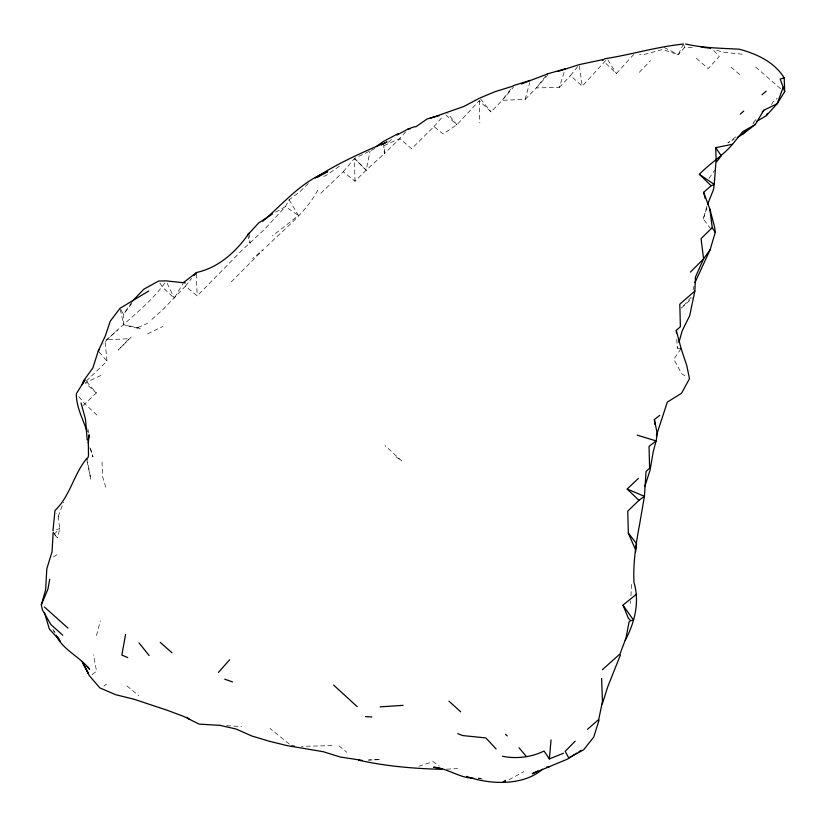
<?xml version="1.0" encoding="UTF-8"?>
<svg xmlns="http://www.w3.org/2000/svg" width="826" height="826" viewBox="0 0 826 826"><rect width="100%" height="100%" fill="white"/><g stroke="black" fill="none" stroke-linecap="round" stroke-linejoin="round"><path stroke-width="0.62" stroke-dasharray="4.13 3.1" d="M630.548 603.393L630.682 600.853M630.95 595.783L631.622 583.084M320.86 193.294L343.275 171.746L355.004 181.204L366.197 170.197L370.089 150.982M54.95 535.217L57.644 537.86L59.72 528.65L58.233 516.405L56.612 513.431M693.035 289.967L693.995 286.281M96.487 635.576L100.307 620.935M368.974 151.509L354.406 158.437L366.197 170.197L384.348 153.605L384.544 145.355L399.846 138.623L411.596 148.773L433.991 126.564L443.108 133.946L456.912 124.757L479.245 100.669L491.036 111.923L502.218 100.328L525.16 99.388L529.714 82.703M710.845 228.988L703.298 218.921L707.046 205.664M679.829 348.448L677.268 348.19L678.26 344.71M525.16 99.388L536.353 87.917L559.305 87.401L564.499 71.15M703.298 218.921L707.903 205.065M58.233 516.405L63.509 502.27M771.608 104.582L772.661 102.372L777.287 98.232M308.263 183.548L299.353 192.169L289.069 199.799L285.466 206.593L264.372 229.483L241.946 250.319L197.187 295.894L185.447 286.126L163.083 309.368L151.86 319.497M683.412 44.057L678.26 54.692L662.504 49.477L644.239 54.454L639.582 54.444M164.859 282.967C147.947 306.498 122.671 323.111 102.992 344.008M317.773 190.248C305.352 213.614 283.173 229.69 264.857 248.285M159.903 283.081L162.505 287.169L174.276 298.196L183.062 283.473M680.965 348.737L673.851 359.165L681.615 373.682L687.511 377.43M131.984 301.934L123.497 314.345L123.59 324.845L140.616 328.954L137.746 327.633L123.59 324.845L120.08 308.253L123.497 314.345L131.623 303.648M708.987 178.395L714.614 170.352M510.675 89.177L502.218 100.328L513.359 87.226M577.591 66.627L570.487 75.6L582.247 86.193L606.521 59.648M545.697 76.044L536.353 87.917L547.504 75.197M185.447 286.126L191.642 278.465M343.275 171.746L354.406 158.437L355.004 181.204M755.924 119.574L752.001 124.23L754.21 122.898M633.759 54.433L616.382 73.545L604.591 62.167M405.638 131.871L399.846 138.623L384.348 153.605L383.543 142.65M433.991 126.564L443.201 116.012M692.271 47.33L684.62 47.485L678.26 54.692L663.856 47.361M691.114 297.339L681.378 308.088L692.446 298.01M559.305 87.401L570.487 75.6M639.324 72.316L650.506 60.69M231.28 281.873L263.37 249.597L252.529 258.579M54.051 534.339L59.72 528.65L52.967 530.591M86.637 381.684L96.332 392.939L83.168 405.504M131.138 337.132L118.19 350.121L129.145 338.712L106.668 339.765M86.307 381.013L106.998 361.189L105.026 340.993L117.674 330.183M56.901 554.752L51.831 557.994M289.069 199.799L298.465 215.514L272.363 235.957M388.396 142.175L393.207 138.2M104.004 686.096L106.575 683.98M92.213 674.594L96.539 671.187L93.503 654.801M735.77 136.92L727.902 142.877L734.138 139.253M339.31 166.305L325.712 175.639L322.305 176.867M275.678 212.137L285.466 206.593L298.465 215.514M508.95 779.785L523.839 771.66M371.215 150.373L376.883 147.358M147.555 333.869L163.114 326.373M100.855 375.458L85.192 382.872L96.332 392.939M137.746 327.633L147.544 323.214M418.813 766.291L432.969 761.675L439.174 765.939M446.639 769.14L457.532 768.634M368.128 760.096L380.445 759.621L368.892 759.92M331.98 745.661L301.449 746.332M478.337 778.329L480.691 778.36L482.621 779.424M226.52 725.713L241.553 726.508M742.213 54.186L722.482 52.183L715.326 49.705M478.326 778.02L480.691 778.36M780.601 88.733L754.004 65.553M395.953 456.84L401.839 460.98L384.885 445.534M289.296 744.071L270.03 728.491M338.98 745.857L346.941 752.372M126.967 685.962L138.706 695.657M731.072 67.185L740.437 75.228M696.38 58.264L708.14 68.61L719.301 56.405L712.58 49.343M445.803 114.907L456.912 124.757L447.785 113.596M96.91 415.055L85.14 404.12L78.728 396.552M354.468 158.313L366.197 170.197M99.037 351.938L106.998 361.189M53.163 532.367L57.644 537.86M480.598 99.017L491.036 111.923M55.084 632.861L52.523 628.813L54.279 631.973M607.822 59.854L616.382 73.545M167.141 283.184L174.276 298.196M683.814 45.203L684.62 47.485M89.838 447.713L93.008 457.046L89.951 446.185M105.79 487.237L102.548 476.478L102.011 461.703M247.676 234.935L250.092 243.236L249.132 234.501M87.824 428.9L88.971 433.671M87.04 461.022L90.819 479.41L87.721 461.889M579.346 65.894L582.247 86.193M676.773 339.29L677.268 348.19M196.33 274.015L197.187 295.894M479.245 100.669L479.834 122.929"/><path stroke-width="1.24" d="M87.05 460.061L87.06 458.141C73.648 473.938 70.375 495.982 55.001 510.468L52.967 530.591M678.92 342.387L682.214 330.792L689.669 315.728L694.852 291.062L695.451 277.092L703.576 258.848L710.143 249.669L715.244 232.416L714.645 227.274L709.844 209.071L703.628 192.324L711.165 185.767L714.232 184.415L716.152 159.253L715.667 147.658L732.528 144.271L742.667 131.716L755.356 124.447L763.761 110.281L777.204 103.704L784.7 91.593L784.184 77.902C774.427 62.012 756.678 53.814 739.27 49.209C721.274 48.176 703.308 48.073 685.601 44.026M53.163 532.367L52.048 551.747L46.803 568.877L45.647 589.805L41.3 604.859L42.446 609.939L50.799 624.466L62.776 635.235M659.726 415.354L654.378 419.546L657.3 433.826L656.102 440.929L649.04 446.381L649.618 468.177L646.066 471.429L644.425 496.312L639.572 524.51C635.958 543.611 633.046 562.857 633.965 582.361C639.892 601.978 634.678 622.68 625.241 640.274M563.559 753.188L549.373 758.918L551.045 739.91M88.248 443.046L89.146 434.786L88.258 440.144L88.516 455.549L87.928 457.738M635.607 551.799L636.526 543.632L628.338 533.121L627.76 511.118L638.963 500.319L644.425 496.312L627.182 489.075L638.395 478.347M49.694 579.253L47.949 589.052L41.3 604.859M125.573 634.461L121.835 655.059L127.731 657.579M694.955 282.595L710.143 249.669M602.288 704.02L607.657 687.015L620.45 654.904M599.067 720.127L593.708 737.133L583.662 749.781L568.742 757.876L565.531 751.97M148.783 290.989L120.08 308.253L110.281 321.128L105.418 335.697L98.242 351.019L92.842 367.993L83.333 381.137L82.28 384.668L85.026 379.805L76.333 393.713C76.26 407.332 82.951 418.947 87.081 431.492M644.755 486.597L650.01 470.417L653.19 452.008L656.102 440.929L637.269 435.157M656.309 435.808L667.346 402.076L681.522 393.29L689.473 378.68L686.85 365.794L681.109 348.572L676.288 330.39L680.387 326.693L679.798 304.185L694.852 291.062M784.184 77.902L780.157 78.997L783.193 87.277L777.204 103.704L766.373 115.619L756.42 121.577M707.51 204.518L713.478 189.65L714.232 184.415L699.385 174.317C709.74 163.403 722.833 155.815 732.528 144.271M766.373 115.619L767.416 113.41M98.242 351.019L99.605 349.016M193.965 275.595L196.629 272.477C218.9 267.572 236.319 251.527 248.987 233.262L247.676 234.935L258.548 223.072L272.415 213.986M762.192 112.14L763.761 110.281M218.446 672.416L229.607 659.798M681.109 348.572L681.45 349.181M737.246 137.436L742.44 134.421L746.787 129.785M132.687 300.901L143.776 289.224L158.602 281.036L166.036 280.871L185.354 282.946M565.108 751.392L575.144 741.19M690.443 272.105L703.576 258.848L701.057 238.621L712.26 227.697L709.844 209.071M602.391 669.69L620.006 653.934L625.994 638.064L629.04 621.988L630.62 620.584L633.635 620.295L622.959 605.107L636.278 594.39M740.261 114.174L743.689 111.118M602.526 60.535L604.498 58.801C630.992 54.733 656.711 46.762 683.412 44.057M587.503 729.286L598.736 719.498L602.474 701.284L601.596 678.456M262.802 221.213C283.411 203.568 301.5 181.431 327.633 171.612L317.618 177.218M761.985 94.753L766.146 91.17M742.44 134.421L755.356 124.447M183.682 282.42L196.289 272.725M542.527 769.254C523.023 786.176 489.57 784.71 466.514 776.368M376.253 146.574L383.45 141.432L398.493 133.451M415.643 126.956L427.063 118.965L438.936 115.712M315.171 178.137C337.566 163.269 362.387 152.294 387.095 141.917L381.426 144.942M576.837 753.095L567.121 759.28L532.285 773.725L537.819 770.926M578.995 751.722L581.153 750.349M397.058 135.02L408.116 128.98L414.797 126.636M478.977 98.439L463.944 106.44L429.644 118.479M479.792 98.026L495.249 91.603L512.987 86.131M521.289 84.004L547.256 74.061M558.139 71.377L579.171 64.624L602.639 59.678M505.471 780.931L503.148 781.695L505.295 781.014M513.318 85.656L530.364 80.328M547.462 73.865L565.232 68.826M502.445 756.265C516.219 759.053 531.417 757.328 544.035 751.03L549.373 758.918M408.116 128.98L410.305 128.753M380.146 706.85L403.078 705.342M361.974 760.333L340.395 757.05L323.183 751.701L287.241 745.651L269.162 741.201L251.806 735.987L236.143 729.038L219.892 725.362M701.202 47.154L710.628 48.228M441.765 769.295C413.888 768.665 385.897 766.208 358.629 760.188M473.618 778.268C459.69 778.102 447.661 768.252 433.588 767.189L441.858 768.799M220.263 725.383L199.107 724.113L184.033 716.555L167.606 710.391L133.729 699.137L115.63 694.697L99.832 687.893L89.301 675.616L82.621 662.555M291.836 745.919L294.242 746.023M365.536 716.627L371.834 716.937M546.688 767.075L548.929 767.23M224.744 679.189L232.56 681.925M457.718 733.664L462.746 735.584L485.884 737.917L496.116 748.976M186.924 717.298L189.536 719.456M44.459 607.027L67.98 628.121M160.234 642.36L171.994 652.767M333.632 685.074L357.173 706.653M448.91 701.119L460.681 711.826M627.182 489.075L638.963 500.319M699.385 174.317L711.165 185.767M505.543 734.231L507.257 735.914M630.62 620.584L628.431 618.333L622.959 605.107M60.205 640.966L49.343 629.04L44.449 612.479M87.226 666.51L89.538 669.225C79.699 656.484 62.838 650.01 56.023 635.122M519.058 747.788L526.358 756.554M138.974 642.865L149.145 655.514M715.667 147.658L721.284 155.804L716.658 161.803L716.152 159.253M712.26 227.697L715.244 232.416M57.644 636.918L59.565 639.954M82.032 661.585L88.423 673.448L82.672 662.555M628.338 533.121L635.256 549.083M783.193 87.277L784.7 91.593M81.051 402.964L85.522 419.371L87.195 439.886M703.628 192.324L705.187 198.385M654.378 419.546L654.977 424.543M676.288 330.39L676.432 332.93"/></g></svg>
